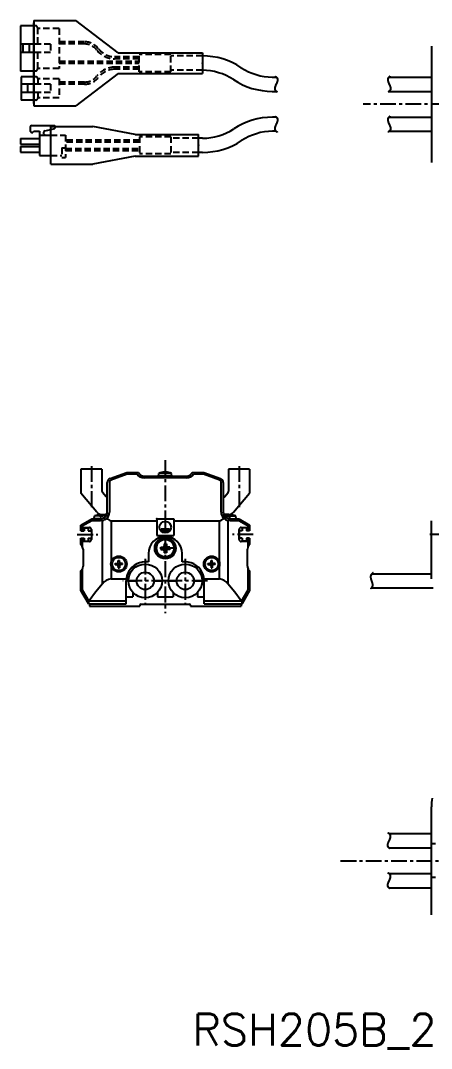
# Model space of a CAD drawing. Extents: x -493 to 633, y 41 to 537.
# Drawn here: x -493.4 to -298.5, y 41.4 to 529.1 of the extents above; entities that cross this region are included whole.
import ezdxf

# ---------------------------------------------------------------- set-up
doc = ezdxf.new("R2010")
doc.units = 0
doc.linetypes.add('CENTER', pattern=[12, 7.5, -1.5, 1.5, -1.5])
doc.linetypes.add('DASHED', pattern=[4.5, 3, -1.5])
doc.layers.get('0').update_dxf_attribs({"linetype": 'CONTINUOUS'})
doc.layers.add('CENTER', color=1, linetype='CENTER')
doc.styles.get("Standard").update_dxf_attribs({"font": 'txt', "bigfont": 'EXTFONT'})

# ---------------------------------------------------------------- blocks, each defined once
blk = doc.blocks.new('DTL0002')
at = {"color": 0, "linetype": 'CONTINUOUS'}
for p, q in [((0, 0), (0, -8)), ((0, 0), (8, 0)), ((8, 0), (8, -8)), ((2.03, -4.87), (5.97, -4.87)), ((4, -2.07), (4, -4.87)), ((0, -8), (8, -8)), ((2.34, -5.37), (5.66, -5.37)), ((2.94, -5.87), (5.06, -5.87))]:
    blk.add_line(p, q, dxfattribs=at)
blk.add_circle((4, -4), 2.75, dxfattribs=at)
at = {"color": 0}
blk.add_point((0, 0), dxfattribs=at)
blk = doc.blocks.new('DTL0003')
at = {"color": 0, "linetype": 'CONTINUOUS'}
for p, q in [((-1, 0.25), (-1.75, 0.25)), ((-1.75, 0.25), (-1.75, -0.25)), ((-0.25, 1.75), (0.25, 1.75)), ((-0.25, 1.75), (-0.25, 1)), ((0.25, 1.75), (0.25, 1)), ((1, 0.25), (1.75, 0.25)), ((1.75, 0.25), (1.75, -0.25)), ((-1, -0.25), (-1.75, -0.25)), ((-0.25, -1.75), (-0.25, -1)), ((-0.25, -1.75), (0.25, -1.75)), ((0.25, -1.75), (0.25, -1)), ((1, -0.25), (1.75, -0.25))]:
    blk.add_line(p, q, dxfattribs=at)
for radius in [3.75, 3.15]:
    blk.add_circle((0, 0), radius, dxfattribs=at)
for centre, start, end in [((-1, 1), 270, 0), ((1, 1), 180, 270), ((-1, -1), 0, 90.0001), ((1, -1), 90, 180)]:
    blk.add_arc(centre, 0.748, start, end, dxfattribs=at)
at = {"color": 0}
blk.add_point((0, 0), dxfattribs=at)
blk.add_point((0, 0), dxfattribs=at)

msp = doc.modelspace()

# ---------------------------------------------------------------- linework, layer by layer
at = {"color": 7, "linetype": 'CONTINUOUS'}
for p, q in [((-487.13, 529.13), (-467.13, 529.13)), ((-487.13, 529.13), (-487.13, 488.73)), ((-487.13, 489.73), (-487.13, 528.13)), ((-447.13, 513.89), (-467.13, 529.13)), ((-493.33, 526.68), (-493.33, 505.18)), ((-487.13, 526.68), (-493.33, 526.68)), ((-487.13, 517.93), (-493.33, 517.93)), ((-492.33, 517.93), (-492.33, 513.93)), ((-489.33, 517.93), (-489.33, 513.93)), ((-487.13, 513.93), (-493.33, 513.93)), ((-447.13, 513.89), (-407.13, 513.89)), ((-407.13, 513.89), (-407.13, 503.99)), ((-298.52, 515.09), (-298.52, 463.79)), ((-487.13, 505.18), (-493.33, 505.18)), ((-493.13, 502.43), (-493.13, 491.43)), ((-487.13, 502.43), (-493.13, 502.43)), ((-447.13, 503.99), (-467.13, 488.73)), ((-447.13, 503.99), (-407.13, 503.99)), ((-487.13, 498.93), (-493.13, 498.93)), ((-490.13, 498.93), (-490.13, 494.93)), ((-373.97, 502.34), (-372.06, 502.34)), ((-318.64, 502.34), (-298.52, 502.34)), ((-487.13, 494.93), (-493.13, 494.93)), ((-374.09, 495.54), (-372.04, 495.54)), ((-318.66, 495.54), (-298.52, 495.54)), ((-487.13, 491.43), (-493.13, 491.43)), ((-487.13, 488.73), (-467.13, 488.73)), ((-372.01, 483.29), (-373.86, 483.29)), ((-318.69, 483.29), (-298.52, 483.29)), ((-488.86, 478.4), (-488.86, 476.6)), ((-487.96, 479.3), (-477.16, 479.3)), ((-479.03, 478.89), (-459.03, 478.89)), ((-479.03, 460.99), (-479.03, 478.89)), ((-477.16, 479.3), (-477.16, 478.89)), ((-439.03, 475.14), (-459.03, 478.89)), ((-493.36, 473.18), (-493.36, 470.48)), ((-493.36, 473.18), (-484.36, 473.18)), ((-487.96, 475.7), (-488.86, 476.6)), ((-487.96, 475.7), (-487.06, 476.6)), ((-487.06, 476.6), (-484.36, 476.6)), ((-484.36, 476.6), (-484.36, 465.08)), ((-484.36, 474.8), (-479.03, 474.8)), ((-481.8, 476.79), (-479.03, 477.5)), ((-439.03, 475.14), (-409.03, 475.14)), ((-409.03, 464.74), (-409.03, 475.14)), ((-407.03, 473.29), (-409.03, 473.29)), ((-372.1, 476.59), (-373.86, 476.59)), ((-318.6, 476.59), (-298.52, 476.59)), ((-493.36, 470.48), (-484.36, 470.48)), ((-493.36, 469.4), (-484.36, 469.4)), ((-493.36, 469.4), (-493.36, 466.7)), ((-493.36, 466.7), (-484.36, 466.7)), ((-484.36, 465.08), (-479.03, 465.08)), ((-439.03, 464.74), (-459.03, 460.99)), ((-439.03, 464.74), (-409.03, 464.74)), ((-407.03, 466.59), (-409.03, 466.59)), ((-479.03, 460.99), (-459.03, 460.99)), ((-454.75, 316.26), (-464.75, 316.26)), ((-464.75, 316.26), (-464.75, 304.89)), ((-454.75, 316.26), (-454.75, 305.78)), ((-450.93, 311.87), (-443, 314.76)), ((-442.82, 313.94), (-450.59, 311.1)), ((-443, 314.76), (-437.51, 314.76)), ((-438.09, 313.94), (-442.82, 313.94)), ((-437.51, 314.76), (-437.5, 314.76)), ((-434.75, 312.96), (-414.75, 312.96)), ((-427.9, 312.96), (-427.79, 314.26)), ((-421.6, 312.96), (-427.9, 312.96)), ((-425.15, 314.26), (-427.79, 314.26)), ((-425.15, 314.85), (-425.15, 313.86)), ((-424.35, 313.86), (-425.15, 313.86)), ((-424.35, 314.85), (-424.35, 313.86)), ((-421.71, 314.26), (-424.35, 314.26)), ((-421.6, 312.96), (-421.71, 314.26)), ((-412, 314.76), (-411.99, 314.76)), ((-411.99, 314.76), (-406.5, 314.76)), ((-406.68, 313.94), (-411.41, 313.94)), ((-398.91, 311.1), (-406.68, 313.94)), ((-406.5, 314.76), (-398.57, 311.87)), ((-394.75, 316.26), (-394.75, 305.78)), ((-384.75, 316.26), (-394.75, 316.26)), ((-384.75, 316.26), (-384.75, 304.89)), ((-452.25, 295.76), (-452.25, 309.99)), ((-451.25, 310.15), (-451.25, 295.85)), ((-414.75, 312.13), (-434.75, 312.13)), ((-398.25, 295.85), (-398.25, 310.15)), ((-397.25, 309.99), (-397.25, 295.76)), ((-457.15, 295.83), (-464.75, 304.89)), ((-452.82, 303.12), (-454.52, 305.14)), ((-396.68, 303.12), (-394.98, 305.14)), ((-392.35, 295.83), (-384.75, 304.89)), ((-464.75, 289.76), (-459.57, 292.75)), ((-459.57, 292.75), (-459.55, 292.76)), ((-459.55, 292.76), (-455.25, 292.76)), ((-458.4, 292.76), (-458.29, 294.06)), ((-455.25, 292.76), (-458.4, 292.76)), ((-455.65, 294.06), (-458.29, 294.06)), ((-455.65, 294.65), (-455.65, 293.66)), ((-454.85, 293.66), (-455.65, 293.66)), ((-455.25, 292.76), (-454.52, 292.85)), ((-454.85, 294.76), (-453.25, 294.76)), ((-454.85, 294.65), (-454.85, 293.66)), ((-452.78, 294.06), (-454.85, 294.06)), ((-397.12, 293.08), (-397.13, 293.06)), ((-396.72, 294.06), (-394.65, 294.06)), ((-394.65, 294.76), (-396.25, 294.76)), ((-394.98, 292.85), (-394.25, 292.76)), ((-394.65, 294.65), (-394.65, 293.66)), ((-394.65, 293.66), (-393.85, 293.66)), ((-394.25, 292.76), (-391.1, 292.76)), ((-394.25, 292.76), (-389.95, 292.76)), ((-393.85, 294.65), (-393.85, 293.66)), ((-393.85, 294.06), (-391.21, 294.06)), ((-391.1, 292.76), (-391.21, 294.06)), ((-389.95, 292.76), (-389.93, 292.75)), ((-389.93, 292.75), (-384.75, 289.76)), ((-464.75, 289.74), (-464.75, 289.76)), ((-464.75, 287.01), (-464.75, 289.74)), ((-459.58, 291.76), (-464.11, 289.18)), ((-464.11, 289.18), (-464.11, 287.16)), ((-463.45, 287.16), (-463.45, 288.61)), ((-463.45, 288.61), (-460.75, 288.61)), ((-463.25, 288.46), (-463.25, 287.01)), ((-463.25, 288.46), (-461.25, 288.46)), ((-461.25, 288.46), (-461.25, 287.01)), ((-455.47, 291.76), (-459.58, 291.76)), ((-454.48, 291.88), (-455.47, 291.76)), ((-454.48, 261.84), (-454.48, 291.88)), ((-450.4, 291.76), (-450.4, 264.26)), ((-450.4, 291.76), (-428.75, 291.76)), ((-420.75, 291.76), (-399.1, 291.76)), ((-399.1, 264.26), (-399.1, 291.76)), ((-394.03, 291.76), (-395.02, 291.88)), ((-395.02, 291.88), (-395.02, 261.84)), ((-389.93, 291.76), (-394.03, 291.76)), ((-385.39, 289.18), (-389.93, 291.76)), ((-388.75, 288.61), (-386.05, 288.61)), ((-388.25, 288.46), (-388.25, 287.01)), ((-386.25, 288.46), (-388.25, 288.46)), ((-386.25, 288.46), (-386.25, 287.01)), ((-386.05, 288.61), (-386.05, 287.16)), ((-385.39, 287.16), (-385.39, 289.18)), ((-384.75, 289.76), (-384.75, 289.74)), ((-384.75, 289.74), (-384.75, 287.01)), ((-298.52, 264.26), (-298.52, 291.76)), ((-464.11, 287.16), (-464.75, 287.16)), ((-464.75, 287.01), (-463.25, 287.01)), ((-464.75, 280.49), (-464.75, 283.51)), ((-464.75, 283.51), (-463.25, 283.51)), ((-464.75, 283.36), (-464.11, 283.36)), ((-464.11, 287.16), (-463.45, 287.16)), ((-463.45, 283.36), (-464.11, 283.36)), ((-464.11, 283.36), (-464.11, 279.69)), ((-463.45, 281.91), (-463.45, 283.36)), ((-463.25, 283.51), (-463.25, 282.06)), ((-461.25, 287.01), (-459.75, 287.01)), ((-461.25, 283.51), (-461.25, 282.06)), ((-461.25, 283.51), (-459.75, 283.51)), ((-459.75, 287.61), (-459.75, 282.91)), ((-459.75, 287.01), (-459.75, 283.51)), ((-389.75, 282.91), (-389.75, 287.61)), ((-389.75, 287.01), (-389.75, 283.51)), ((-388.25, 287.01), (-389.75, 287.01)), ((-388.25, 283.51), (-389.75, 283.51)), ((-388.25, 283.51), (-388.25, 282.06)), ((-384.75, 287.01), (-386.25, 287.01)), ((-386.25, 283.51), (-386.25, 282.06)), ((-384.75, 283.51), (-386.25, 283.51)), ((-386.05, 287.16), (-385.39, 287.16)), ((-385.39, 283.36), (-386.05, 283.36)), ((-386.05, 283.36), (-386.05, 281.91)), ((-384.75, 287.16), (-385.39, 287.16)), ((-385.39, 283.36), (-384.75, 283.36)), ((-385.39, 279.69), (-385.39, 283.36)), ((-384.75, 283.51), (-384.75, 280.49)), ((-463.75, 278.26), (-463.75, 270.26)), ((-460.75, 281.91), (-463.45, 281.91)), ((-463.25, 282.06), (-461.25, 282.06)), ((-426.9, 279.31), (-425.8, 279.31)), ((-426.9, 279.31), (-426.9, 278.21)), ((-426.9, 278.21), (-425.8, 278.21)), ((-424.2, 280.91), (-425.3, 280.91)), ((-425.3, 280.91), (-425.3, 279.81)), ((-424.2, 280.91), (-424.2, 279.81)), ((-422.6, 279.31), (-423.7, 279.31)), ((-422.6, 278.21), (-423.7, 278.21)), ((-422.6, 279.31), (-422.6, 278.21)), ((-386.05, 281.91), (-388.75, 281.91)), ((-386.25, 282.06), (-388.25, 282.06)), ((-385.75, 270.26), (-385.75, 278.26)), ((-432.75, 276.26), (-432.75, 272.26)), ((-425.3, 277.71), (-425.3, 276.61)), ((-424.2, 276.61), (-425.3, 276.61)), ((-424.2, 277.71), (-424.2, 276.61)), ((-416.75, 272.26), (-416.75, 276.26)), ((-464.11, 268.83), (-464.11, 259.03)), ((-432.75, 272.26), (-434.25, 272.26)), ((-415.25, 272.26), (-416.75, 272.26)), ((-385.39, 259.03), (-385.39, 268.83)), ((-464.75, 258.76), (-464.75, 268.02)), ((-450.4, 264.26), (-443.25, 264.26)), ((-406.24, 264.26), (-399.1, 264.26)), ((-384.75, 268.02), (-384.75, 258.76)), ((-326.73, 266.61), (-298.55, 266.61)), ((-461.17, 252.56), (-464.75, 258.76)), ((-464.75, 258.76), (-464.75, 258.76)), ((-464.11, 259.03), (-460.96, 253.65)), ((-443.25, 252.34), (-443.25, 263.26)), ((-442.25, 263.26), (-438.5, 263.26)), ((-430, 263.26), (-426.25, 263.26)), ((-423.25, 263.26), (-419.5, 263.26)), ((-411, 263.26), (-407.25, 263.26)), ((-406.25, 252.34), (-406.25, 263.26)), ((-388.54, 253.65), (-385.39, 259.03)), ((-384.75, 258.76), (-388.33, 252.56)), ((-384.75, 258.76), (-384.75, 258.76)), ((-326.94, 259.91), (-297.74, 259.91)), ((-460.96, 253.65), (-460.83, 253.79)), ((-460.83, 253.79), (-443.25, 253.79)), ((-443.25, 255.76), (-440.05, 255.76)), ((-440.05, 257.75), (-440.05, 255.76)), ((-428.45, 257.75), (-428.45, 255.76)), ((-428.45, 255.76), (-421.05, 255.76)), ((-421.05, 257.75), (-421.05, 255.76)), ((-409.45, 257.75), (-409.45, 255.76)), ((-409.45, 255.76), (-406.25, 255.76)), ((-406.25, 253.79), (-388.67, 253.79)), ((-388.67, 253.79), (-388.54, 253.65)), ((-461, 252.26), (-461.17, 252.56)), ((-443.25, 252.26), (-461, 252.26)), ((-460.75, 252.26), (-460.75, 251.26)), ((-460.75, 251.26), (-436.75, 251.26)), ((-436.75, 251.76), (-436.75, 251.26)), ((-436.25, 252.26), (-413.25, 252.26)), ((-412.75, 251.76), (-412.75, 251.26)), ((-412.75, 251.26), (-388.75, 251.26)), ((-388.5, 252.26), (-406.25, 252.26)), ((-388.75, 252.26), (-388.75, 251.26)), ((-388.33, 252.56), (-388.5, 252.26)), ((-298.52, 104.82), (-298.52, 156.12)), ((-298.52, 148.92), (-298.35, 148.97)), ((-318.6, 143.32), (-298.52, 143.32)), ((-318.69, 136.62), (-298.52, 136.62)), ((-296.52, 138.47), (-298.52, 138.47)), ((-318.66, 124.37), (-298.52, 124.37)), ((-296.52, 122.47), (-298.52, 122.47)), ((-318.64, 117.57), (-298.52, 117.57))]:
    msp.add_line(p, q, dxfattribs=at)
at = {"color": 3, "linetype": 'DASHED'}
for p, q in [((-486.33, 526.68), (-487.13, 526.68)), ((-485.33, 525.68), (-485.33, 517.93)), ((-475.13, 525.43), (-485.33, 525.43)), ((-475.13, 525.43), (-475.13, 506.43)), ((-479.13, 517.93), (-487.13, 517.93)), ((-479.13, 517.93), (-479.13, 513.93)), ((-463.1, 519.03), (-475.13, 519.03)), ((-463.1, 518.03), (-475.13, 518.03)), ((-479.13, 513.93), (-487.13, 513.93)), ((-485.33, 513.93), (-485.33, 506.18)), ((-422.13, 513.09), (-437.13, 513.09)), ((-437.13, 504.79), (-437.13, 513.09)), ((-422.13, 504.79), (-422.13, 513.09)), ((-407.13, 512.34), (-422.13, 512.34)), ((-475.13, 509.93), (-437.13, 509.94)), ((-475.13, 508.93), (-437.13, 508.94)), ((-437.13, 511.94), (-448.78, 511.94)), ((-437.13, 510.94), (-448.78, 510.94)), ((-486.33, 505.18), (-487.13, 505.18)), ((-486.13, 502.43), (-487.13, 502.43)), ((-475.13, 506.43), (-485.33, 506.43)), ((-437.13, 507.04), (-448.78, 507.04)), ((-437.13, 506.04), (-448.78, 506.04)), ((-422.13, 504.79), (-437.13, 504.79)), ((-407.13, 505.54), (-422.13, 505.54)), ((-479.13, 498.93), (-487.13, 498.93)), ((-485.13, 501.43), (-485.13, 498.93)), ((-475.13, 501.43), (-485.13, 501.43)), ((-479.13, 498.93), (-479.13, 494.93)), ((-475.13, 501.43), (-475.13, 492.43)), ((-463.1, 499.93), (-475.13, 499.93)), ((-463.1, 498.93), (-475.13, 498.93)), ((-479.13, 494.93), (-487.13, 494.93)), ((-485.13, 494.93), (-485.13, 492.43)), ((-486.13, 491.43), (-487.13, 491.43)), ((-475.13, 492.43), (-485.13, 492.43)), ((-479.03, 477.5), (-477.16, 477.98)), ((-477.16, 478.89), (-477.16, 477.98)), ((-479.03, 474.8), (-472.03, 474.8)), ((-472.03, 474.8), (-472.03, 464.18)), ((-437.03, 474.04), (-437.03, 465.84)), ((-422.03, 474.04), (-437.03, 474.04)), ((-422.03, 474.04), (-422.03, 465.84)), ((-409.03, 473.29), (-422.03, 473.29)), ((-473.83, 468.68), (-472.03, 468.68)), ((-473.83, 468.68), (-473.83, 464.18)), ((-437.03, 472.44), (-472.03, 472.44)), ((-437.03, 471.44), (-472.03, 471.44)), ((-472.03, 468.44), (-437.03, 468.44)), ((-479.03, 465.08), (-473.83, 465.08)), ((-473.83, 464.18), (-472.03, 464.18)), ((-472.03, 467.44), (-437.03, 467.44)), ((-422.03, 465.84), (-437.03, 465.84)), ((-409.03, 466.59), (-422.03, 466.59))]:
    msp.add_line(p, q, dxfattribs=at)
at = {"color": 7, "linetype": 'CONTINUOUS'}
for points in [[(-453.05, 293.71), (-453.61, 293.25), (-454.52, 292.85)], [(-394.98, 292.85), (-395.89, 293.25), (-396.45, 293.71)], [(-463.75, 278.26), (-463.8, 278.8), (-464.11, 279.69)], [(-385.39, 279.69), (-385.6, 279.2), (-385.75, 278.26)], [(-464.11, 268.83), (-463.9, 269.32), (-463.75, 270.26)], [(-385.75, 270.26), (-385.7, 269.71), (-385.39, 268.83)], [(-442.74, 266.26), (-443.12, 264.76), (-443.25, 263.26)], [(-406.25, 263.26), (-406.38, 264.8), (-406.77, 266.26)], [(-454.48, 261.84), (-457.75, 257.87), (-460.83, 253.79)], [(-388.67, 253.79), (-391.76, 257.88), (-395.02, 261.84)]]:
    msp.add_lwpolyline(points, dxfattribs=at)
for points in [[(-372.48, 502.75, 0), (-372.45, 502.72, 0), (-372.42, 502.69, 0), (-372.39, 502.66, 0), (-372.35, 502.63, 0), (-372.32, 502.6, 0), (-372.29, 502.57, 0), (-372.26, 502.54, 0), (-372.22, 502.5, 0), (-372.19, 502.47, 0), (-372.16, 502.44, 0), (-372.13, 502.41, 0), (-372.1, 502.38, 0), (-372.07, 502.34, 0), (-372.04, 502.31, 0), (-372.01, 502.28, 0), (-371.98, 502.24, 0), (-371.95, 502.21, 0), (-371.92, 502.17, 0), (-371.89, 502.14, 0), (-371.86, 502.1, 0), (-371.84, 502.07, 0), (-371.81, 502.03, 0), (-371.78, 502, 0), (-371.76, 501.96, 0), (-371.74, 501.93, 0), (-371.71, 501.89, 0), (-371.69, 501.85, 0), (-371.67, 501.82, 0), (-371.65, 501.78, 0), (-371.63, 501.74, 0), (-371.61, 501.7, 0), (-371.6, 501.66, 0), (-371.58, 501.63, 0), (-371.57, 501.59, 0), (-371.55, 501.55, 0), (-371.54, 501.51, 0), (-371.53, 501.47, 0), (-371.52, 501.43, 0), (-371.51, 501.39, 0), (-371.51, 501.35, 0), (-371.5, 501.31, 0), (-371.49, 501.27, 0), (-371.49, 501.23, 0), (-371.48, 501.19, 0), (-371.48, 501.15, 0), (-371.48, 501.11, 0), (-371.48, 501.06, 0), (-371.48, 501.02, 0), (-371.48, 500.98, 0), (-371.48, 500.94, 0), (-371.49, 500.9, 0), (-371.49, 500.85, 0), (-371.49, 500.81, 0), (-371.5, 500.77, 0), (-371.51, 500.72, 0), (-371.51, 500.68, 0), (-371.52, 500.64, 0), (-371.53, 500.59, 0), (-371.54, 500.55, 0), (-371.55, 500.51, 0), (-371.56, 500.46, 0), (-371.57, 500.42, 0), (-371.58, 500.37, 0), (-371.59, 500.33, 0), (-371.6, 500.28, 0), (-371.62, 500.24, 0), (-371.63, 500.19, 0), (-371.65, 500.15, 0), (-371.66, 500.1, 0), (-371.68, 500.06, 0), (-371.69, 500.01, 0), (-371.71, 499.97, 0), (-371.72, 499.92, 0), (-371.74, 499.88, 0), (-371.76, 499.83, 0), (-371.78, 499.79, 0), (-371.79, 499.74, 0), (-371.81, 499.7, 0), (-371.83, 499.65, 0), (-371.85, 499.6, 0), (-371.87, 499.56, 0), (-371.89, 499.51, 0), (-371.91, 499.47, 0), (-371.93, 499.42, 0), (-371.95, 499.37, 0), (-371.97, 499.33, 0), (-371.99, 499.28, 0), (-372.01, 499.24, 0), (-372.03, 499.19, 0), (-372.06, 499.14, 0), (-372.08, 499.1, 0), (-372.1, 499.05, 0), (-372.12, 499.01, 0), (-372.14, 498.96, 0), (-372.16, 498.91, 0), (-372.18, 498.87, 0), (-372.2, 498.82, 0), (-372.22, 498.78, 0), (-372.25, 498.73, 0), (-372.27, 498.68, 0), (-372.29, 498.64, 0), (-372.31, 498.59, 0), (-372.33, 498.55, 0), (-372.35, 498.5, 0), (-372.37, 498.45, 0), (-372.39, 498.41, 0), (-372.41, 498.36, 0), (-372.43, 498.32, 0), (-372.45, 498.27, 0), (-372.47, 498.23, 0), (-372.49, 498.18, 0), (-372.5, 498.14, 0), (-372.52, 498.09, 0), (-372.54, 498.05, 0), (-372.56, 498, 0), (-372.57, 497.96, 0), (-372.59, 497.91, 0), (-372.61, 497.87, 0), (-372.62, 497.82, 0), (-372.64, 497.78, 0), (-372.65, 497.74, 0), (-372.67, 497.69, 0), (-372.68, 497.65, 0), (-372.69, 497.6, 0), (-372.71, 497.56, 0), (-372.72, 497.52, 0), (-372.73, 497.47, 0), (-372.74, 497.43, 0), (-372.75, 497.39, 0), (-372.76, 497.35, 0), (-372.77, 497.3, 0), (-372.78, 497.26, 0), (-372.78, 497.22, 0), (-372.79, 497.18, 0), (-372.79, 497.14, 0), (-372.8, 497.09, 0), (-372.8, 497.05, 0), (-372.81, 497.01, 0), (-372.81, 496.97, 0), (-372.81, 496.93, 0), (-372.81, 496.89, 0), (-372.81, 496.85, 0), (-372.81, 496.81, 0), (-372.81, 496.77, 0), (-372.81, 496.73, 0), (-372.8, 496.69, 0), (-372.8, 496.65, 0), (-372.79, 496.61, 0), (-372.78, 496.58, 0), (-372.78, 496.54, 0), (-372.77, 496.5, 0), (-372.76, 496.46, 0), (-372.74, 496.42, 0), (-372.73, 496.39, 0), (-372.72, 496.35, 0), (-372.7, 496.31, 0), (-372.69, 496.28, 0), (-372.67, 496.24, 0), (-372.65, 496.21, 0), (-372.63, 496.17, 0), (-372.61, 496.14, 0), (-372.59, 496.1, 0), (-372.57, 496.07, 0), (-372.54, 496.03, 0), (-372.52, 496, 0), (-372.49, 495.97, 0), (-372.46, 495.93, 0), (-372.43, 495.9, 0), (-372.4, 495.87, 0), (-372.37, 495.84, 0), (-372.34, 495.81, 0), (-372.31, 495.78, 0), (-372.28, 495.74, 0), (-372.25, 495.71, 0), (-372.21, 495.68, 0), (-372.18, 495.65, 0), (-372.15, 495.62, 0), (-372.11, 495.59, 0), (-372.08, 495.56, 0), (-372.04, 495.54, 0), (-372.01, 495.51, 0), (-371.97, 495.48, 0), (-371.93, 495.45, 0), (-371.9, 495.42, 0), (-371.86, 495.4, 0), (-371.82, 495.37, 0), (-371.79, 495.34, 0), (-371.75, 495.32, 0), (-371.72, 495.29, 0), (-371.68, 495.27, 0), (-371.64, 495.24, 0)], [(-318.22, 502.75, 0), (-318.25, 502.72, 0), (-318.28, 502.69, 0), (-318.32, 502.66, 0), (-318.35, 502.63, 0), (-318.38, 502.6, 0), (-318.41, 502.57, 0), (-318.44, 502.54, 0), (-318.48, 502.5, 0), (-318.51, 502.47, 0), (-318.54, 502.44, 0), (-318.57, 502.41, 0), (-318.6, 502.38, 0), (-318.63, 502.34, 0), (-318.67, 502.31, 0), (-318.7, 502.28, 0), (-318.73, 502.24, 0), (-318.75, 502.21, 0), (-318.78, 502.17, 0), (-318.81, 502.14, 0), (-318.84, 502.1, 0), (-318.87, 502.07, 0), (-318.89, 502.03, 0), (-318.92, 502, 0), (-318.94, 501.96, 0), (-318.97, 501.93, 0), (-318.99, 501.89, 0), (-319.01, 501.85, 0), (-319.03, 501.82, 0), (-319.05, 501.78, 0), (-319.07, 501.74, 0), (-319.09, 501.7, 0), (-319.1, 501.66, 0), (-319.12, 501.63, 0), (-319.13, 501.59, 0), (-319.15, 501.55, 0), (-319.16, 501.51, 0), (-319.17, 501.47, 0), (-319.18, 501.43, 0), (-319.19, 501.39, 0), (-319.2, 501.35, 0), (-319.2, 501.31, 0), (-319.21, 501.27, 0), (-319.21, 501.23, 0), (-319.22, 501.19, 0), (-319.22, 501.15, 0), (-319.22, 501.11, 0), (-319.22, 501.06, 0), (-319.22, 501.02, 0), (-319.22, 500.98, 0), (-319.22, 500.94, 0), (-319.22, 500.9, 0), (-319.21, 500.85, 0), (-319.21, 500.81, 0), (-319.2, 500.77, 0), (-319.2, 500.72, 0), (-319.19, 500.68, 0), (-319.18, 500.64, 0), (-319.17, 500.59, 0), (-319.16, 500.55, 0), (-319.15, 500.51, 0), (-319.14, 500.46, 0), (-319.13, 500.42, 0), (-319.12, 500.37, 0), (-319.11, 500.33, 0), (-319.1, 500.28, 0), (-319.08, 500.24, 0), (-319.07, 500.19, 0), (-319.06, 500.15, 0), (-319.04, 500.1, 0), (-319.03, 500.06, 0), (-319.01, 500.01, 0), (-318.99, 499.97, 0), (-318.98, 499.92, 0), (-318.96, 499.88, 0), (-318.94, 499.83, 0), (-318.92, 499.79, 0), (-318.91, 499.74, 0), (-318.89, 499.7, 0), (-318.87, 499.65, 0), (-318.85, 499.6, 0), (-318.83, 499.56, 0), (-318.81, 499.51, 0), (-318.79, 499.47, 0), (-318.77, 499.42, 0), (-318.75, 499.37, 0), (-318.73, 499.33, 0), (-318.71, 499.28, 0), (-318.69, 499.24, 0), (-318.67, 499.19, 0), (-318.65, 499.14, 0), (-318.63, 499.1, 0), (-318.6, 499.05, 0), (-318.58, 499.01, 0), (-318.56, 498.96, 0), (-318.54, 498.91, 0), (-318.52, 498.87, 0), (-318.5, 498.82, 0), (-318.48, 498.78, 0), (-318.46, 498.73, 0), (-318.43, 498.68, 0), (-318.41, 498.64, 0), (-318.39, 498.59, 0), (-318.37, 498.55, 0), (-318.35, 498.5, 0), (-318.33, 498.45, 0), (-318.31, 498.41, 0), (-318.29, 498.36, 0), (-318.27, 498.32, 0), (-318.25, 498.27, 0), (-318.23, 498.23, 0), (-318.22, 498.18, 0), (-318.2, 498.14, 0), (-318.18, 498.09, 0), (-318.16, 498.05, 0), (-318.14, 498, 0), (-318.13, 497.96, 0), (-318.11, 497.91, 0), (-318.09, 497.87, 0), (-318.08, 497.82, 0), (-318.06, 497.78, 0), (-318.05, 497.74, 0), (-318.03, 497.69, 0), (-318.02, 497.65, 0), (-318.01, 497.6, 0), (-318, 497.56, 0), (-317.98, 497.52, 0), (-317.97, 497.47, 0), (-317.96, 497.43, 0), (-317.95, 497.39, 0), (-317.94, 497.35, 0), (-317.93, 497.3, 0), (-317.93, 497.26, 0), (-317.92, 497.22, 0), (-317.91, 497.18, 0), (-317.91, 497.14, 0), (-317.9, 497.09, 0), (-317.9, 497.05, 0), (-317.89, 497.01, 0), (-317.89, 496.97, 0), (-317.89, 496.93, 0), (-317.89, 496.89, 0), (-317.89, 496.85, 0), (-317.89, 496.81, 0), (-317.89, 496.77, 0), (-317.9, 496.73, 0), (-317.9, 496.69, 0), (-317.91, 496.65, 0), (-317.91, 496.61, 0), (-317.92, 496.58, 0), (-317.93, 496.54, 0), (-317.94, 496.5, 0), (-317.95, 496.46, 0), (-317.96, 496.42, 0), (-317.97, 496.39, 0), (-317.98, 496.35, 0), (-318, 496.31, 0), (-318.01, 496.28, 0), (-318.03, 496.24, 0), (-318.05, 496.21, 0), (-318.07, 496.17, 0), (-318.09, 496.14, 0), (-318.11, 496.1, 0), (-318.14, 496.07, 0), (-318.16, 496.03, 0), (-318.19, 496, 0), (-318.21, 495.97, 0), (-318.24, 495.93, 0), (-318.27, 495.9, 0), (-318.3, 495.87, 0), (-318.33, 495.84, 0), (-318.36, 495.81, 0), (-318.39, 495.78, 0), (-318.42, 495.74, 0), (-318.45, 495.71, 0), (-318.49, 495.68, 0), (-318.52, 495.65, 0), (-318.55, 495.62, 0), (-318.59, 495.59, 0), (-318.62, 495.56, 0), (-318.66, 495.54, 0), (-318.7, 495.51, 0), (-318.73, 495.48, 0), (-318.77, 495.45, 0), (-318.8, 495.42, 0), (-318.84, 495.4, 0), (-318.88, 495.37, 0), (-318.91, 495.34, 0), (-318.95, 495.32, 0), (-318.99, 495.29, 0), (-319.02, 495.27, 0), (-319.06, 495.24, 0)], [(-372.48, 483.75, 0), (-372.45, 483.72, 0), (-372.42, 483.69, 0), (-372.39, 483.66, 0), (-372.35, 483.63, 0), (-372.32, 483.6, 0), (-372.29, 483.57, 0), (-372.26, 483.54, 0), (-372.22, 483.5, 0), (-372.19, 483.47, 0), (-372.16, 483.44, 0), (-372.13, 483.41, 0), (-372.1, 483.38, 0), (-372.07, 483.34, 0), (-372.04, 483.31, 0), (-372.01, 483.28, 0), (-371.98, 483.24, 0), (-371.95, 483.21, 0), (-371.92, 483.17, 0), (-371.89, 483.14, 0), (-371.86, 483.1, 0), (-371.84, 483.07, 0), (-371.81, 483.03, 0), (-371.78, 483, 0), (-371.76, 482.96, 0), (-371.74, 482.93, 0), (-371.71, 482.89, 0), (-371.69, 482.85, 0), (-371.67, 482.82, 0), (-371.65, 482.78, 0), (-371.63, 482.74, 0), (-371.61, 482.7, 0), (-371.6, 482.66, 0), (-371.58, 482.63, 0), (-371.57, 482.59, 0), (-371.55, 482.55, 0), (-371.54, 482.51, 0), (-371.53, 482.47, 0), (-371.52, 482.43, 0), (-371.51, 482.39, 0), (-371.51, 482.35, 0), (-371.5, 482.31, 0), (-371.49, 482.27, 0), (-371.49, 482.23, 0), (-371.48, 482.19, 0), (-371.48, 482.15, 0), (-371.48, 482.11, 0), (-371.48, 482.06, 0), (-371.48, 482.02, 0), (-371.48, 481.98, 0), (-371.48, 481.94, 0), (-371.49, 481.9, 0), (-371.49, 481.85, 0), (-371.49, 481.81, 0), (-371.5, 481.77, 0), (-371.51, 481.72, 0), (-371.51, 481.68, 0), (-371.52, 481.64, 0), (-371.53, 481.59, 0), (-371.54, 481.55, 0), (-371.55, 481.51, 0), (-371.56, 481.46, 0), (-371.57, 481.42, 0), (-371.58, 481.37, 0), (-371.59, 481.33, 0), (-371.6, 481.28, 0), (-371.62, 481.24, 0), (-371.63, 481.19, 0), (-371.65, 481.15, 0), (-371.66, 481.1, 0), (-371.68, 481.06, 0), (-371.69, 481.01, 0), (-371.71, 480.97, 0), (-371.72, 480.92, 0), (-371.74, 480.88, 0), (-371.76, 480.83, 0), (-371.78, 480.79, 0), (-371.79, 480.74, 0), (-371.81, 480.7, 0), (-371.83, 480.65, 0), (-371.85, 480.6, 0), (-371.87, 480.56, 0), (-371.89, 480.51, 0), (-371.91, 480.47, 0), (-371.93, 480.42, 0), (-371.95, 480.37, 0), (-371.97, 480.33, 0), (-371.99, 480.28, 0), (-372.01, 480.24, 0), (-372.03, 480.19, 0), (-372.06, 480.14, 0), (-372.08, 480.1, 0), (-372.1, 480.05, 0), (-372.12, 480.01, 0), (-372.14, 479.96, 0), (-372.16, 479.91, 0), (-372.18, 479.87, 0), (-372.2, 479.82, 0), (-372.22, 479.78, 0), (-372.25, 479.73, 0), (-372.27, 479.68, 0), (-372.29, 479.64, 0), (-372.31, 479.59, 0), (-372.33, 479.55, 0), (-372.35, 479.5, 0), (-372.37, 479.45, 0), (-372.39, 479.41, 0), (-372.41, 479.36, 0), (-372.43, 479.32, 0), (-372.45, 479.27, 0), (-372.47, 479.23, 0), (-372.49, 479.18, 0), (-372.5, 479.14, 0), (-372.52, 479.09, 0), (-372.54, 479.05, 0), (-372.56, 479, 0), (-372.57, 478.96, 0), (-372.59, 478.91, 0), (-372.61, 478.87, 0), (-372.62, 478.82, 0), (-372.64, 478.78, 0), (-372.65, 478.74, 0), (-372.67, 478.69, 0), (-372.68, 478.65, 0), (-372.69, 478.6, 0), (-372.71, 478.56, 0), (-372.72, 478.52, 0), (-372.73, 478.47, 0), (-372.74, 478.43, 0), (-372.75, 478.39, 0), (-372.76, 478.35, 0), (-372.77, 478.3, 0), (-372.78, 478.26, 0), (-372.78, 478.22, 0), (-372.79, 478.18, 0), (-372.79, 478.14, 0), (-372.8, 478.09, 0), (-372.8, 478.05, 0), (-372.81, 478.01, 0), (-372.81, 477.97, 0), (-372.81, 477.93, 0), (-372.81, 477.89, 0), (-372.81, 477.85, 0), (-372.81, 477.81, 0), (-372.81, 477.77, 0), (-372.81, 477.73, 0), (-372.8, 477.69, 0), (-372.8, 477.65, 0), (-372.79, 477.61, 0), (-372.78, 477.58, 0), (-372.78, 477.54, 0), (-372.77, 477.5, 0), (-372.76, 477.46, 0), (-372.74, 477.42, 0), (-372.73, 477.39, 0), (-372.72, 477.35, 0), (-372.7, 477.31, 0), (-372.69, 477.28, 0), (-372.67, 477.24, 0), (-372.65, 477.21, 0), (-372.63, 477.17, 0), (-372.61, 477.14, 0), (-372.59, 477.1, 0), (-372.57, 477.07, 0), (-372.54, 477.03, 0), (-372.52, 477, 0), (-372.49, 476.97, 0), (-372.46, 476.93, 0), (-372.43, 476.9, 0), (-372.4, 476.87, 0), (-372.37, 476.84, 0), (-372.34, 476.81, 0), (-372.31, 476.78, 0), (-372.28, 476.74, 0), (-372.25, 476.71, 0), (-372.21, 476.68, 0), (-372.18, 476.65, 0), (-372.15, 476.62, 0), (-372.11, 476.59, 0), (-372.08, 476.56, 0), (-372.04, 476.54, 0), (-372.01, 476.51, 0), (-371.97, 476.48, 0), (-371.93, 476.45, 0), (-371.9, 476.42, 0), (-371.86, 476.4, 0), (-371.82, 476.37, 0), (-371.79, 476.34, 0), (-371.75, 476.32, 0), (-371.72, 476.29, 0), (-371.68, 476.27, 0), (-371.64, 476.24, 0)], [(-318.22, 483.75, 0), (-318.25, 483.72, 0), (-318.28, 483.69, 0), (-318.32, 483.66, 0), (-318.35, 483.63, 0), (-318.38, 483.6, 0), (-318.41, 483.57, 0), (-318.44, 483.54, 0), (-318.48, 483.5, 0), (-318.51, 483.47, 0), (-318.54, 483.44, 0), (-318.57, 483.41, 0), (-318.6, 483.38, 0), (-318.63, 483.34, 0), (-318.67, 483.31, 0), (-318.7, 483.28, 0), (-318.73, 483.24, 0), (-318.75, 483.21, 0), (-318.78, 483.17, 0), (-318.81, 483.14, 0), (-318.84, 483.1, 0), (-318.87, 483.07, 0), (-318.89, 483.03, 0), (-318.92, 483, 0), (-318.94, 482.96, 0), (-318.97, 482.93, 0), (-318.99, 482.89, 0), (-319.01, 482.85, 0), (-319.03, 482.82, 0), (-319.05, 482.78, 0), (-319.07, 482.74, 0), (-319.09, 482.7, 0), (-319.1, 482.66, 0), (-319.12, 482.63, 0), (-319.13, 482.59, 0), (-319.15, 482.55, 0), (-319.16, 482.51, 0), (-319.17, 482.47, 0), (-319.18, 482.43, 0), (-319.19, 482.39, 0), (-319.2, 482.35, 0), (-319.2, 482.31, 0), (-319.21, 482.27, 0), (-319.21, 482.23, 0), (-319.22, 482.19, 0), (-319.22, 482.15, 0), (-319.22, 482.11, 0), (-319.22, 482.06, 0), (-319.22, 482.02, 0), (-319.22, 481.98, 0), (-319.22, 481.94, 0), (-319.22, 481.9, 0), (-319.21, 481.85, 0), (-319.21, 481.81, 0), (-319.2, 481.77, 0), (-319.2, 481.72, 0), (-319.19, 481.68, 0), (-319.18, 481.64, 0), (-319.17, 481.59, 0), (-319.16, 481.55, 0), (-319.15, 481.51, 0), (-319.14, 481.46, 0), (-319.13, 481.42, 0), (-319.12, 481.37, 0), (-319.11, 481.33, 0), (-319.1, 481.28, 0), (-319.08, 481.24, 0), (-319.07, 481.19, 0), (-319.06, 481.15, 0), (-319.04, 481.1, 0), (-319.03, 481.06, 0), (-319.01, 481.01, 0), (-318.99, 480.97, 0), (-318.98, 480.92, 0), (-318.96, 480.88, 0), (-318.94, 480.83, 0), (-318.92, 480.79, 0), (-318.91, 480.74, 0), (-318.89, 480.7, 0), (-318.87, 480.65, 0), (-318.85, 480.6, 0), (-318.83, 480.56, 0), (-318.81, 480.51, 0), (-318.79, 480.47, 0), (-318.77, 480.42, 0), (-318.75, 480.37, 0), (-318.73, 480.33, 0), (-318.71, 480.28, 0), (-318.69, 480.24, 0), (-318.67, 480.19, 0), (-318.65, 480.14, 0), (-318.63, 480.1, 0), (-318.6, 480.05, 0), (-318.58, 480.01, 0), (-318.56, 479.96, 0), (-318.54, 479.91, 0), (-318.52, 479.87, 0), (-318.5, 479.82, 0), (-318.48, 479.78, 0), (-318.46, 479.73, 0), (-318.43, 479.68, 0), (-318.41, 479.64, 0), (-318.39, 479.59, 0), (-318.37, 479.55, 0), (-318.35, 479.5, 0), (-318.33, 479.45, 0), (-318.31, 479.41, 0), (-318.29, 479.36, 0), (-318.27, 479.32, 0), (-318.25, 479.27, 0), (-318.23, 479.23, 0), (-318.22, 479.18, 0), (-318.2, 479.14, 0), (-318.18, 479.09, 0), (-318.16, 479.05, 0), (-318.14, 479, 0), (-318.13, 478.96, 0), (-318.11, 478.91, 0), (-318.09, 478.87, 0), (-318.08, 478.82, 0), (-318.06, 478.78, 0), (-318.05, 478.74, 0), (-318.03, 478.69, 0), (-318.02, 478.65, 0), (-318.01, 478.6, 0), (-318, 478.56, 0), (-317.98, 478.52, 0), (-317.97, 478.47, 0), (-317.96, 478.43, 0), (-317.95, 478.39, 0), (-317.94, 478.35, 0), (-317.93, 478.3, 0), (-317.93, 478.26, 0), (-317.92, 478.22, 0), (-317.91, 478.18, 0), (-317.91, 478.14, 0), (-317.9, 478.09, 0), (-317.9, 478.05, 0), (-317.89, 478.01, 0), (-317.89, 477.97, 0), (-317.89, 477.93, 0), (-317.89, 477.89, 0), (-317.89, 477.85, 0), (-317.89, 477.81, 0), (-317.89, 477.77, 0), (-317.9, 477.73, 0), (-317.9, 477.69, 0), (-317.91, 477.65, 0), (-317.91, 477.61, 0), (-317.92, 477.58, 0), (-317.93, 477.54, 0), (-317.94, 477.5, 0), (-317.95, 477.46, 0), (-317.96, 477.42, 0), (-317.97, 477.39, 0), (-317.98, 477.35, 0), (-318, 477.31, 0), (-318.01, 477.28, 0), (-318.03, 477.24, 0), (-318.05, 477.21, 0), (-318.07, 477.17, 0), (-318.09, 477.14, 0), (-318.11, 477.1, 0), (-318.14, 477.07, 0), (-318.16, 477.03, 0), (-318.19, 477, 0), (-318.21, 476.97, 0), (-318.24, 476.93, 0), (-318.27, 476.9, 0), (-318.3, 476.87, 0), (-318.33, 476.84, 0), (-318.36, 476.81, 0), (-318.39, 476.78, 0), (-318.42, 476.74, 0), (-318.45, 476.71, 0), (-318.49, 476.68, 0), (-318.52, 476.65, 0), (-318.55, 476.62, 0), (-318.59, 476.59, 0), (-318.62, 476.56, 0), (-318.66, 476.54, 0), (-318.7, 476.51, 0), (-318.73, 476.48, 0), (-318.77, 476.45, 0), (-318.8, 476.42, 0), (-318.84, 476.4, 0), (-318.88, 476.37, 0), (-318.91, 476.34, 0), (-318.95, 476.32, 0), (-318.99, 476.29, 0), (-319.02, 476.27, 0), (-319.06, 476.24, 0)], [(-326.2, 267.09, 0), (-326.23, 267.06, 0), (-326.27, 267.04, 0), (-326.3, 267.01, 0), (-326.33, 266.98, 0), (-326.36, 266.95, 0), (-326.4, 266.92, 0), (-326.43, 266.89, 0), (-326.46, 266.86, 0), (-326.5, 266.83, 0), (-326.53, 266.8, 0), (-326.56, 266.77, 0), (-326.59, 266.74, 0), (-326.63, 266.71, 0), (-326.66, 266.68, 0), (-326.69, 266.65, 0), (-326.72, 266.62, 0), (-326.75, 266.59, 0), (-326.78, 266.56, 0), (-326.81, 266.52, 0), (-326.84, 266.49, 0), (-326.87, 266.46, 0), (-326.9, 266.43, 0), (-326.93, 266.39, 0), (-326.95, 266.36, 0), (-326.98, 266.33, 0), (-327.01, 266.29, 0), (-327.03, 266.26, 0), (-327.06, 266.22, 0), (-327.08, 266.19, 0), (-327.1, 266.15, 0), (-327.12, 266.12, 0), (-327.15, 266.08, 0), (-327.17, 266.05, 0), (-327.19, 266.01, 0), (-327.2, 265.98, 0), (-327.22, 265.94, 0), (-327.24, 265.9, 0), (-327.25, 265.87, 0), (-327.27, 265.83, 0), (-327.28, 265.79, 0), (-327.3, 265.76, 0), (-327.31, 265.72, 0), (-327.32, 265.68, 0), (-327.33, 265.64, 0), (-327.34, 265.6, 0), (-327.35, 265.56, 0), (-327.35, 265.53, 0), (-327.36, 265.49, 0), (-327.37, 265.45, 0), (-327.37, 265.41, 0), (-327.38, 265.37, 0), (-327.38, 265.33, 0), (-327.38, 265.29, 0), (-327.38, 265.25, 0), (-327.39, 265.21, 0), (-327.39, 265.17, 0), (-327.39, 265.13, 0), (-327.39, 265.09, 0), (-327.38, 265.04, 0), (-327.38, 265, 0), (-327.38, 264.96, 0), (-327.38, 264.92, 0), (-327.37, 264.88, 0), (-327.37, 264.84, 0), (-327.36, 264.8, 0), (-327.36, 264.75, 0), (-327.35, 264.71, 0), (-327.34, 264.67, 0), (-327.34, 264.63, 0), (-327.33, 264.58, 0), (-327.32, 264.54, 0), (-327.31, 264.5, 0), (-327.3, 264.45, 0), (-327.29, 264.41, 0), (-327.28, 264.37, 0), (-327.27, 264.32, 0), (-327.26, 264.28, 0), (-327.25, 264.24, 0), (-327.24, 264.19, 0), (-327.23, 264.15, 0), (-327.21, 264.11, 0), (-327.2, 264.06, 0), (-327.19, 264.02, 0), (-327.18, 263.98, 0), (-327.16, 263.93, 0), (-327.15, 263.89, 0), (-327.14, 263.84, 0), (-327.12, 263.8, 0), (-327.11, 263.75, 0), (-327.09, 263.71, 0), (-327.08, 263.66, 0), (-327.06, 263.62, 0), (-327.05, 263.58, 0), (-327.03, 263.53, 0), (-327.02, 263.49, 0), (-327, 263.44, 0), (-326.99, 263.4, 0), (-326.97, 263.35, 0), (-326.96, 263.31, 0), (-326.94, 263.26, 0), (-326.93, 263.22, 0), (-326.91, 263.17, 0), (-326.9, 263.13, 0), (-326.88, 263.08, 0), (-326.87, 263.04, 0), (-326.85, 262.99, 0), (-326.84, 262.95, 0), (-326.82, 262.9, 0), (-326.81, 262.86, 0), (-326.79, 262.81, 0), (-326.78, 262.77, 0), (-326.76, 262.72, 0), (-326.75, 262.68, 0), (-326.73, 262.64, 0), (-326.72, 262.59, 0), (-326.71, 262.55, 0), (-326.69, 262.5, 0), (-326.68, 262.46, 0), (-326.67, 262.41, 0), (-326.65, 262.37, 0), (-326.64, 262.32, 0), (-326.63, 262.28, 0), (-326.62, 262.23, 0), (-326.61, 262.19, 0), (-326.59, 262.15, 0), (-326.58, 262.1, 0), (-326.57, 262.06, 0), (-326.56, 262.01, 0), (-326.55, 261.97, 0), (-326.54, 261.93, 0), (-326.54, 261.88, 0), (-326.53, 261.84, 0), (-326.52, 261.8, 0), (-326.51, 261.75, 0), (-326.51, 261.71, 0), (-326.5, 261.67, 0), (-326.49, 261.62, 0), (-326.49, 261.58, 0), (-326.48, 261.54, 0), (-326.48, 261.49, 0), (-326.48, 261.45, 0), (-326.47, 261.41, 0), (-326.47, 261.37, 0), (-326.47, 261.32, 0), (-326.47, 261.28, 0), (-326.47, 261.24, 0), (-326.47, 261.2, 0), (-326.47, 261.16, 0), (-326.47, 261.11, 0), (-326.48, 261.07, 0), (-326.48, 261.03, 0), (-326.48, 260.99, 0), (-326.49, 260.95, 0), (-326.5, 260.91, 0), (-326.5, 260.87, 0), (-326.51, 260.83, 0), (-326.52, 260.79, 0), (-326.53, 260.75, 0), (-326.54, 260.71, 0), (-326.55, 260.67, 0), (-326.56, 260.63, 0), (-326.57, 260.59, 0), (-326.59, 260.55, 0), (-326.6, 260.51, 0), (-326.62, 260.47, 0), (-326.63, 260.43, 0), (-326.65, 260.4, 0), (-326.67, 260.36, 0), (-326.69, 260.32, 0), (-326.71, 260.28, 0), (-326.73, 260.25, 0), (-326.75, 260.21, 0), (-326.77, 260.17, 0), (-326.79, 260.13, 0), (-326.82, 260.1, 0), (-326.84, 260.06, 0), (-326.86, 260.02, 0), (-326.89, 259.99, 0), (-326.91, 259.95, 0), (-326.94, 259.92, 0), (-326.96, 259.88, 0), (-326.99, 259.85, 0), (-327.01, 259.81, 0), (-327.04, 259.78, 0), (-327.06, 259.74, 0), (-327.09, 259.71, 0), (-327.12, 259.67, 0), (-327.14, 259.64, 0), (-327.17, 259.6, 0), (-327.2, 259.57, 0), (-327.22, 259.54, 0)], [(-318.22, 136.16, 0), (-318.25, 136.19, 0), (-318.28, 136.22, 0), (-318.32, 136.25, 0), (-318.35, 136.28, 0), (-318.38, 136.31, 0), (-318.41, 136.34, 0), (-318.44, 136.37, 0), (-318.48, 136.4, 0), (-318.51, 136.43, 0), (-318.54, 136.47, 0), (-318.57, 136.5, 0), (-318.6, 136.53, 0), (-318.63, 136.56, 0), (-318.67, 136.6, 0), (-318.7, 136.63, 0), (-318.73, 136.67, 0), (-318.75, 136.7, 0), (-318.78, 136.73, 0), (-318.81, 136.77, 0), (-318.84, 136.8, 0), (-318.87, 136.84, 0), (-318.89, 136.87, 0), (-318.92, 136.91, 0), (-318.94, 136.94, 0), (-318.97, 136.98, 0), (-318.99, 137.02, 0), (-319.01, 137.05, 0), (-319.03, 137.09, 0), (-319.05, 137.13, 0), (-319.07, 137.17, 0), (-319.09, 137.2, 0), (-319.1, 137.24, 0), (-319.12, 137.28, 0), (-319.13, 137.32, 0), (-319.15, 137.36, 0), (-319.16, 137.4, 0), (-319.17, 137.44, 0), (-319.18, 137.48, 0), (-319.19, 137.52, 0), (-319.2, 137.56, 0), (-319.2, 137.6, 0), (-319.21, 137.64, 0), (-319.21, 137.68, 0), (-319.22, 137.72, 0), (-319.22, 137.76, 0), (-319.22, 137.8, 0), (-319.22, 137.84, 0), (-319.22, 137.88, 0), (-319.22, 137.93, 0), (-319.22, 137.97, 0), (-319.22, 138.01, 0), (-319.21, 138.05, 0), (-319.21, 138.1, 0), (-319.2, 138.14, 0), (-319.2, 138.18, 0), (-319.19, 138.23, 0), (-319.18, 138.27, 0), (-319.17, 138.31, 0), (-319.16, 138.36, 0), (-319.15, 138.4, 0), (-319.14, 138.44, 0), (-319.13, 138.49, 0), (-319.12, 138.53, 0), (-319.11, 138.58, 0), (-319.1, 138.62, 0), (-319.08, 138.67, 0), (-319.07, 138.71, 0), (-319.06, 138.76, 0), (-319.04, 138.8, 0), (-319.03, 138.85, 0), (-319.01, 138.89, 0), (-318.99, 138.94, 0), (-318.98, 138.98, 0), (-318.96, 139.03, 0), (-318.94, 139.07, 0), (-318.92, 139.12, 0), (-318.91, 139.16, 0), (-318.89, 139.21, 0), (-318.87, 139.26, 0), (-318.85, 139.3, 0), (-318.83, 139.35, 0), (-318.81, 139.39, 0), (-318.79, 139.44, 0), (-318.77, 139.49, 0), (-318.75, 139.53, 0), (-318.73, 139.58, 0), (-318.71, 139.62, 0), (-318.69, 139.67, 0), (-318.67, 139.72, 0), (-318.65, 139.76, 0), (-318.63, 139.81, 0), (-318.6, 139.85, 0), (-318.58, 139.9, 0), (-318.56, 139.95, 0), (-318.54, 139.99, 0), (-318.52, 140.04, 0), (-318.5, 140.09, 0), (-318.48, 140.13, 0), (-318.46, 140.18, 0), (-318.43, 140.22, 0), (-318.41, 140.27, 0), (-318.39, 140.31, 0), (-318.37, 140.36, 0), (-318.35, 140.41, 0), (-318.33, 140.45, 0), (-318.31, 140.5, 0), (-318.29, 140.54, 0), (-318.27, 140.59, 0), (-318.25, 140.63, 0), (-318.23, 140.68, 0), (-318.22, 140.72, 0), (-318.2, 140.77, 0), (-318.18, 140.81, 0), (-318.16, 140.86, 0), (-318.14, 140.9, 0), (-318.13, 140.95, 0), (-318.11, 140.99, 0), (-318.09, 141.04, 0), (-318.08, 141.08, 0), (-318.06, 141.13, 0), (-318.05, 141.17, 0), (-318.03, 141.21, 0), (-318.02, 141.26, 0), (-318.01, 141.3, 0), (-318, 141.35, 0), (-317.98, 141.39, 0), (-317.97, 141.43, 0), (-317.96, 141.47, 0), (-317.95, 141.52, 0), (-317.94, 141.56, 0), (-317.93, 141.6, 0), (-317.93, 141.65, 0), (-317.92, 141.69, 0), (-317.91, 141.73, 0), (-317.91, 141.77, 0), (-317.9, 141.81, 0), (-317.9, 141.85, 0), (-317.89, 141.89, 0), (-317.89, 141.94, 0), (-317.89, 141.98, 0), (-317.89, 142.02, 0), (-317.89, 142.06, 0), (-317.89, 142.1, 0), (-317.89, 142.14, 0), (-317.9, 142.18, 0), (-317.9, 142.21, 0), (-317.91, 142.25, 0), (-317.91, 142.29, 0), (-317.92, 142.33, 0), (-317.93, 142.37, 0), (-317.94, 142.41, 0), (-317.95, 142.44, 0), (-317.96, 142.48, 0), (-317.97, 142.52, 0), (-317.98, 142.56, 0), (-318, 142.59, 0), (-318.01, 142.63, 0), (-318.03, 142.66, 0), (-318.05, 142.7, 0), (-318.07, 142.73, 0), (-318.09, 142.77, 0), (-318.11, 142.8, 0), (-318.14, 142.84, 0), (-318.16, 142.87, 0), (-318.19, 142.91, 0), (-318.21, 142.94, 0), (-318.24, 142.97, 0), (-318.27, 143, 0), (-318.3, 143.04, 0), (-318.33, 143.07, 0), (-318.36, 143.1, 0), (-318.39, 143.13, 0), (-318.42, 143.16, 0), (-318.45, 143.19, 0), (-318.49, 143.22, 0), (-318.52, 143.25, 0), (-318.55, 143.28, 0), (-318.59, 143.31, 0), (-318.62, 143.34, 0), (-318.66, 143.37, 0), (-318.7, 143.4, 0), (-318.73, 143.43, 0), (-318.77, 143.45, 0), (-318.8, 143.48, 0), (-318.84, 143.51, 0), (-318.88, 143.54, 0), (-318.91, 143.56, 0), (-318.95, 143.59, 0), (-318.99, 143.61, 0), (-319.02, 143.64, 0), (-319.06, 143.66, 0)], [(-318.22, 117.16, 0), (-318.25, 117.19, 0), (-318.28, 117.22, 0), (-318.32, 117.25, 0), (-318.35, 117.28, 0), (-318.38, 117.31, 0), (-318.41, 117.34, 0), (-318.44, 117.37, 0), (-318.48, 117.4, 0), (-318.51, 117.43, 0), (-318.54, 117.47, 0), (-318.57, 117.5, 0), (-318.6, 117.53, 0), (-318.63, 117.56, 0), (-318.67, 117.6, 0), (-318.7, 117.63, 0), (-318.73, 117.67, 0), (-318.75, 117.7, 0), (-318.78, 117.73, 0), (-318.81, 117.77, 0), (-318.84, 117.8, 0), (-318.87, 117.84, 0), (-318.89, 117.87, 0), (-318.92, 117.91, 0), (-318.94, 117.94, 0), (-318.97, 117.98, 0), (-318.99, 118.02, 0), (-319.01, 118.05, 0), (-319.03, 118.09, 0), (-319.05, 118.13, 0), (-319.07, 118.17, 0), (-319.09, 118.2, 0), (-319.1, 118.24, 0), (-319.12, 118.28, 0), (-319.13, 118.32, 0), (-319.15, 118.36, 0), (-319.16, 118.4, 0), (-319.17, 118.44, 0), (-319.18, 118.48, 0), (-319.19, 118.52, 0), (-319.2, 118.56, 0), (-319.2, 118.6, 0), (-319.21, 118.64, 0), (-319.21, 118.68, 0), (-319.22, 118.72, 0), (-319.22, 118.76, 0), (-319.22, 118.8, 0), (-319.22, 118.84, 0), (-319.22, 118.88, 0), (-319.22, 118.93, 0), (-319.22, 118.97, 0), (-319.22, 119.01, 0), (-319.21, 119.05, 0), (-319.21, 119.1, 0), (-319.2, 119.14, 0), (-319.2, 119.18, 0), (-319.19, 119.23, 0), (-319.18, 119.27, 0), (-319.17, 119.31, 0), (-319.16, 119.36, 0), (-319.15, 119.4, 0), (-319.14, 119.44, 0), (-319.13, 119.49, 0), (-319.12, 119.53, 0), (-319.11, 119.58, 0), (-319.1, 119.62, 0), (-319.08, 119.67, 0), (-319.07, 119.71, 0), (-319.06, 119.76, 0), (-319.04, 119.8, 0), (-319.03, 119.85, 0), (-319.01, 119.89, 0), (-318.99, 119.94, 0), (-318.98, 119.98, 0), (-318.96, 120.03, 0), (-318.94, 120.07, 0), (-318.92, 120.12, 0), (-318.91, 120.16, 0), (-318.89, 120.21, 0), (-318.87, 120.26, 0), (-318.85, 120.3, 0), (-318.83, 120.35, 0), (-318.81, 120.39, 0), (-318.79, 120.44, 0), (-318.77, 120.49, 0), (-318.75, 120.53, 0), (-318.73, 120.58, 0), (-318.71, 120.62, 0), (-318.69, 120.67, 0), (-318.67, 120.72, 0), (-318.65, 120.76, 0), (-318.63, 120.81, 0), (-318.6, 120.85, 0), (-318.58, 120.9, 0), (-318.56, 120.95, 0), (-318.54, 120.99, 0), (-318.52, 121.04, 0), (-318.5, 121.09, 0), (-318.48, 121.13, 0), (-318.46, 121.18, 0), (-318.43, 121.22, 0), (-318.41, 121.27, 0), (-318.39, 121.31, 0), (-318.37, 121.36, 0), (-318.35, 121.41, 0), (-318.33, 121.45, 0), (-318.31, 121.5, 0), (-318.29, 121.54, 0), (-318.27, 121.59, 0), (-318.25, 121.63, 0), (-318.23, 121.68, 0), (-318.22, 121.72, 0), (-318.2, 121.77, 0), (-318.18, 121.81, 0), (-318.16, 121.86, 0), (-318.14, 121.9, 0), (-318.13, 121.95, 0), (-318.11, 121.99, 0), (-318.09, 122.04, 0), (-318.08, 122.08, 0), (-318.06, 122.13, 0), (-318.05, 122.17, 0), (-318.03, 122.21, 0), (-318.02, 122.26, 0), (-318.01, 122.3, 0), (-318, 122.35, 0), (-317.98, 122.39, 0), (-317.97, 122.43, 0), (-317.96, 122.47, 0), (-317.95, 122.52, 0), (-317.94, 122.56, 0), (-317.93, 122.6, 0), (-317.93, 122.65, 0), (-317.92, 122.69, 0), (-317.91, 122.73, 0), (-317.91, 122.77, 0), (-317.9, 122.81, 0), (-317.9, 122.85, 0), (-317.89, 122.89, 0), (-317.89, 122.94, 0), (-317.89, 122.98, 0), (-317.89, 123.02, 0), (-317.89, 123.06, 0), (-317.89, 123.1, 0), (-317.89, 123.14, 0), (-317.9, 123.18, 0), (-317.9, 123.21, 0), (-317.91, 123.25, 0), (-317.91, 123.29, 0), (-317.92, 123.33, 0), (-317.93, 123.37, 0), (-317.94, 123.41, 0), (-317.95, 123.44, 0), (-317.96, 123.48, 0), (-317.97, 123.52, 0), (-317.98, 123.56, 0), (-318, 123.59, 0), (-318.01, 123.63, 0), (-318.03, 123.66, 0), (-318.05, 123.7, 0), (-318.07, 123.73, 0), (-318.09, 123.77, 0), (-318.11, 123.8, 0), (-318.14, 123.84, 0), (-318.16, 123.87, 0), (-318.19, 123.91, 0), (-318.21, 123.94, 0), (-318.24, 123.97, 0), (-318.27, 124, 0), (-318.3, 124.04, 0), (-318.33, 124.07, 0), (-318.36, 124.1, 0), (-318.39, 124.13, 0), (-318.42, 124.16, 0), (-318.45, 124.19, 0), (-318.49, 124.22, 0), (-318.52, 124.25, 0), (-318.55, 124.28, 0), (-318.59, 124.31, 0), (-318.62, 124.34, 0), (-318.66, 124.37, 0), (-318.7, 124.4, 0), (-318.73, 124.43, 0), (-318.77, 124.45, 0), (-318.8, 124.48, 0), (-318.84, 124.51, 0), (-318.88, 124.54, 0), (-318.91, 124.56, 0), (-318.95, 124.59, 0), (-318.99, 124.61, 0), (-319.02, 124.64, 0), (-319.06, 124.66, 0)]]:
    msp.add_polyline3d(points, dxfattribs=at)
for centre, radius in [((-424.75, 278.76), 5), ((-424.75, 278.76), 4.5), ((-424.75, 278.76), 4.15), ((-434.25, 263.26), 8), ((-415.25, 263.26), 8), ((-434.25, 263.26), 4.1), ((-415.25, 263.26), 4.1)]:
    msp.add_circle(centre, radius, dxfattribs=at)
at = {"color": 3, "linetype": 'DASHED'}
for centre, radius, start, end in [((-486.33, 525.68), 1, 0.0017, 90.0017), ((-463.1, 510.53), 8.5, 37.2706, 90.0017), ((-463.1, 510.53), 7.5, 37.2706, 90.0017), ((-448.78, 521.44), 10.5, 217.2706, 270.0017), ((-448.78, 521.44), 9.5, 217.2706, 270.0017), ((-486.33, 506.18), 1, 270.0017, 0.0017), ((-486.13, 501.43), 1, 0.0017, 90.0017), ((-463.1, 507.43), 7.5, 270.0017, 322.7329), ((-448.78, 496.54), 10.5, 90.0017, 142.7329), ((-448.78, 496.54), 9.5, 90.0017, 142.7329), ((-463.1, 507.43), 8.5, 270.0017, 322.7329), ((-486.13, 492.43), 1, 270.0017, 0.0017)]:
    msp.add_arc(centre, radius, start, end, dxfattribs=at)
at = {"color": 7, "linetype": 'CONTINUOUS'}
for centre, radius, start, end in [((-278.52, 515.09), 20, 174.3608, 180), ((-407.13, 478.94), 33.4, 56.4452, 90.0009), ((-407.13, 478.94), 26.6, 56.4452, 90.0009), ((-373.97, 528.94), 26.6, 236.4452, 270), ((-373.97, 528.94), 33.4, 236.4452, 270), ((-373.86, 449.94), 33.35, 90, 123.5569), ((-487.96, 478.4), 0.9, 90, 180), ((-481.55, 475.81), 1.01, 104.3814, 270), ((-407.03, 499.94), 26.65, 269.9994, 303.5569), ((-373.86, 449.94), 26.65, 90, 123.5569), ((-407.03, 499.94), 33.35, 269.9994, 303.5569), ((-278.52, 463.79), 20, 180, 185.6392), ((-434.75, 316.13), 4, 213.1843, 269.9425), ((-434.75, 315.96), 3, 203.5782, 270), ((-424.75, 306.88), 7.98, 92.8723, 112.3565), ((-424.75, 306.88), 7.98, 67.6435, 87.1277), ((-414.75, 315.96), 3, 270, 336.4218), ((-414.75, 316.13), 4, 270.0487, 326.8245), ((-450.25, 309.99), 2, 110, 180), ((-450.25, 310.16), 1, 110.1784, 180.0912), ((-399.26, 310.16), 1, 359.9286, 69.8017), ((-399.25, 309.99), 2, 0, 70), ((-453.75, 305.78), 1, 180, 220), ((-452.05, 303.76), 1, 220, 254.4852), ((-397.45, 303.76), 1, 285.0059, 320), ((-395.75, 305.78), 1, 320, 0.0001), ((-455.25, 286.68), 7.98, 92.8723, 112.3565), ((-454.85, 297.76), 3, 220, 270), ((-455.25, 286.68), 7.98, 71.1337, 87.1277), ((-455.46, 296.03), 4.26, 283.3104, 316.2129), ((-453.25, 291.76), 3, 75.4233, 90), ((-455.25, 295.76), 3, 317.0546, 0), ((-455.28, 295.85), 4.03, 316.3101, 0.0289), ((-449.96, 294.55), 2.82, 211.698, 261.1059), ((-399.55, 294.56), 2.84, 279.0616, 328.1345), ((-394.22, 295.85), 4.03, 179.9754, 223.6855), ((-394.25, 295.76), 3, 180, 222.9454), ((-394.04, 296.03), 4.26, 223.7886, 256.6881), ((-396.25, 291.76), 3, 90, 103.4119), ((-394.25, 286.68), 7.98, 92.8723, 108.8663), ((-394.65, 297.76), 3, 270, 320), ((-394.25, 286.68), 7.98, 67.6435, 87.1277), ((-460.75, 287.61), 1, 0, 90), ((-388.75, 287.61), 1, 90, 180), ((-460.75, 282.91), 1, 270, 0), ((-424.75, 276.26), 8, 0, 180), ((-388.75, 282.91), 1, 180, 270), ((-466.75, 278.26), 3, 28.5343, 48.1897), ((-425.8, 279.81), 0.5, 270, 0), ((-425.8, 277.71), 0.5, 360, 90), ((-423.7, 279.81), 0.5, 180, 270), ((-423.7, 277.71), 0.5, 90, 180), ((-382.75, 278.26), 3, 131.8103, 151.4657), ((-466.75, 270.26), 3, 311.8103, 331.4657), ((-434.25, 263.26), 9, 90, 160.5288), ((-415.25, 263.26), 9, 19.4712, 90), ((-382.75, 270.26), 3, 208.5343, 228.1897), ((-449.72, 258.47), 5.82, 96.6889, 144.7206), ((-399.77, 258.48), 5.82, 35.247, 83.3435), ((-460.16, 252.93), 1.07, 137.6778, 199.6608), ((-389.34, 252.93), 1.07, 340.3392, 42.3222), ((-436.25, 251.76), 0.5, 90, 180), ((-413.25, 251.76), 0.5, 0, 90), ((-278.52, 156.12), 20, 168.2428, 180)]:
    msp.add_arc(centre, radius, start, end, dxfattribs=at)
for p in [(-407.13, 508.94), (-409.03, 469.94), (-409.03, 469.94)]:
    msp.add_point(p, dxfattribs=at)
at = {"layer": 'CENTER', "color": 1, "linetype": 'CENTER'}
for p, q in [((632.64, 489.44), (-330.94, 489.44)), ((-459.75, 317.77), (-459.75, 297.84)), ((-424.75, 320.58), (-424.75, 247.95)), ((-389.75, 317.77), (-389.75, 298.02)), ((-466.45, 285.26), (-456.67, 285.26)), ((-383.05, 285.26), (-392.83, 285.26)), ((-292.51, 285.26), (-299.29, 285.26)), ((-419.75, 278.76), (-429.75, 278.76)), ((-434.25, 273.8), (-434.25, 252.72)), ((-415.25, 273.8), (-415.25, 252.72)), ((-423.71, 263.26), (-444.79, 263.26)), ((-404.71, 263.26), (-425.79, 263.26)), ((-341.63, 130.47), (629.71, 130.47))]:
    msp.add_line(p, q, dxfattribs=at)

# ---------------------------------------------------------------- block references
at = {"color": 7, "linetype": 'CONTINUOUS', "zscale": 2}
msp.add_blockref('DTL0002', (-428.75, 292.76), dxfattribs=at)
at = {"color": 7, "linetype": 'CONTINUOUS', "zscale": 2, "rotation": 90}
for p in [(-446.75, 271.26), (-402.75, 271.26)]:
    msp.add_blockref('DTL0003', p, dxfattribs=at)

# ---------------------------------------------------------------- texts
at = {"color": 7, "linetype": 'CONTINUOUS'}
msp.add_text('RSH205B_210B_220B-600', height=15, dxfattribs=at).set_placement((-411.85, 42.83))

doc.saveas('drawing.dxf')
